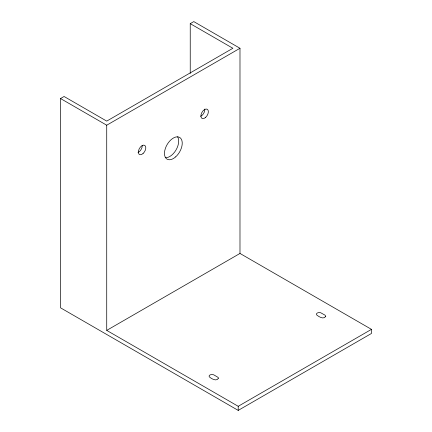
<?xml version="1.0" encoding="UTF-8"?>
<svg xmlns="http://www.w3.org/2000/svg" width="432" height="432" viewBox="0 0 432 432"><rect width="100%" height="100%" fill="white"/><g stroke="black" fill="none" stroke-linecap="round" stroke-linejoin="round"><path stroke-width="0.65" d="M239.987 253.444L239.987 48.271L106.726 125.21L106.726 330.383L239.987 253.444L371.471 329.357L371.471 333.461L238.21 410.4L60.529 307.816L60.529 98.539L64.082 96.487L106.726 121.106L232.88 48.271L190.237 23.652L190.237 73.445M190.237 23.652L193.79 21.6L239.987 48.271M106.726 330.383L238.21 406.296L371.471 329.357M60.529 98.539L106.726 125.21M238.21 406.296L238.21 410.4M177.574 136.782A12.566 7.252 -60 0 1 175.975 150.061A12.566 7.252 -60 0 1 165.224 157.675M142.247 145.363A5.276 3.046 -60 0 1 138.008 152.447M204.773 109.08A5.276 3.046 -60 0 1 200.648 116.3M218.441 378.151C217.08 381.715 211.766 379.004 209.957 377.368A2.889 1.669 0 0 1 209.957 375.008A2.889 1.669 0 0 1 214.045 375.008L217.982 377.33L218.441 378.151M325.76 316.364C324.049 319.691 319.205 316.975 317.282 315.409A2.889 1.669 0 0 1 317.029 313.211A2.889 1.669 0 0 1 320.771 312.784L325.021 315.16L325.76 316.364M205.562 117.461A5.276 3.046 -60 0 0 207.29 109.269A5.276 3.046 -60 0 0 201.031 114.745A5.276 3.046 -60 0 0 205.562 117.461M143.051 153.538A5.276 3.046 -60 0 0 144.72 145.363A5.276 3.046 -60 0 0 138.478 150.898A5.276 3.046 -60 0 0 143.051 153.538M175.657 156.875A12.566 7.252 -60 0 0 179.636 137.414A12.566 7.252 -60 0 0 164.776 150.595A12.566 7.252 -60 0 0 175.657 156.875"/></g></svg>
